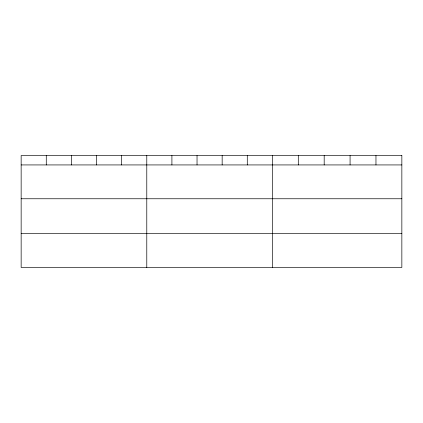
<?xml version="1.0" encoding="UTF-8"?>
<svg xmlns="http://www.w3.org/2000/svg" width="423" height="423" viewBox="0 0 423 423"><rect width="100%" height="100%" fill="white"/><g stroke="black" fill="none" stroke-linecap="round" stroke-linejoin="round"><path stroke-width="0.63" d="M21.15 164.933L401.85 164.933M21.15 198.762L401.85 198.762M21.15 233.623L401.85 233.623M375.962 155.548L375.962 164.933M350.075 155.548L350.075 164.933M324.187 155.548L324.187 164.933M298.3 155.548L298.3 164.933M272.412 155.548L272.412 267.452M247.286 155.548L247.286 164.933M222.16 155.548L222.16 164.933M197.033 155.548L197.033 164.933M171.907 155.548L171.907 164.933M146.781 155.548L146.781 267.452M121.655 155.548L121.655 164.933M96.529 155.548L96.529 164.933M71.402 155.548L71.402 164.933M46.276 155.548L46.276 164.933M401.85 155.548L21.15 155.548L21.15 267.452L401.85 267.452L401.85 155.548"/></g></svg>
